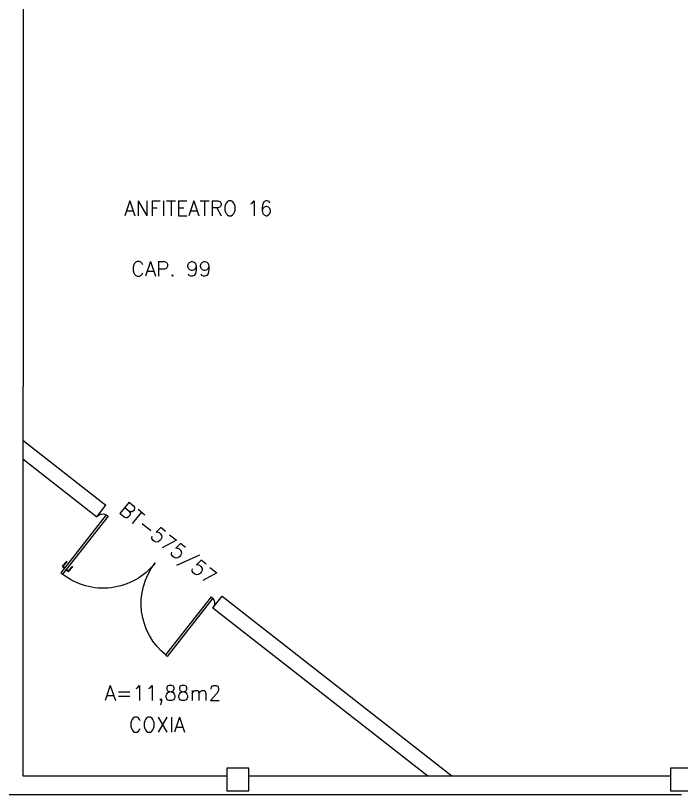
# Model space of a CAD drawing. Header units: millimetres. Extents: x 2552 to 3104, y 1319 to 1450.
# Drawn here: x 2660.36 to 2669.37, y 1389.16 to 1399.7 of the extents above; entities that cross this region are included whole.
import ezdxf

# ---------------------------------------------------------------- set-up
doc = ezdxf.new("R2010")
doc.units = ezdxf.units.MM
for name, color, linetype in [('ALV', 2, 'Continuous'), ('AREA', 2, 'Continuous'), ('ESTR', 3, 'Continuous'), ('PORTA', 2, 'Continuous'), ('TEXTO', 2, 'Continuous'), ('TEXTO-ENDEREÇO', 2, 'Continuous')]:
    doc.layers.add(name, color=color, linetype=linetype)
doc.styles.add('UNB-100', font='simplex.shx', dxfattribs={"height": 0.2})
doc.styles.add('UNB-100-1', font='simplex.shx', dxfattribs={"height": 0.2})

# ---------------------------------------------------------------- blocks, each defined once
blk = doc.blocks.new('PTDP-TTN')
for p, q in [((0.084, 0.9), (0.115, 0.9)), ((0.084, -0.1), (0.084, 0.9)), ((0.114, -0.1), (0.114, 0.9)), ((1.884, 0.9), (1.914, 0.9)), ((1.884, -0.1), (1.884, 0.9)), ((1.914, -0.1), (1.914, 0.9)), ((0.084, -0.1), (0.115, -0.1)), ((1.885, -0.101), (1.915, -0.101))]:
    blk.add_line(p, q)
for centre, radius, start, end in [((0.114, 0.006), 0.892, 0, 90), ((1.899, 0.006), 0.892, 90, 180), ((0.098, 0), 0.098, 180, 270), ((1.896, -0.001), 0.0991, 271.7192, 0)]:
    blk.add_arc(centre, radius, start, end)

msp = doc.modelspace()

# ---------------------------------------------------------------- linework, layer by layer
at = {"layer": 'ALV'}
for p, q in [((2660.466, 1404.514), (2660.459, 1389.413)), ((2660.462, 1393.959), (2661.585, 1393.078)), ((2660.462, 1393.705), (2661.462, 1392.921)), ((2661.462, 1392.921), (2661.585, 1393.078)), ((2663.032, 1391.69), (2663.156, 1391.848)), ((2663.156, 1391.848), (2666.262, 1389.413)), ((2663.032, 1391.69), (2665.938, 1389.413)), ((2660.459, 1389.413), (2663.219, 1389.413)), ((2663.519, 1389.413), (2669.219, 1389.413)), ((2656.261, 1389.163), (2669.367, 1389.163))]:
    msp.add_line(p, q, dxfattribs=at)
at = {"layer": 'ESTR'}
for points in [[(2663.519, 1389.212), (2663.519, 1389.518), (2663.219, 1389.518), (2663.219, 1389.212), (2663.518, 1389.212)], [(2669.519, 1389.212), (2669.519, 1389.518), (2669.219, 1389.518), (2669.219, 1389.212), (2669.518, 1389.212)]]:
    msp.add_lwpolyline(points, dxfattribs=at)
at = {"layer": 'PORTA'}
for p, q in [((2660.993, 1392.251), (2661.053, 1392.317)), ((2661.007, 1392.251), (2661.061, 1392.311)), ((2661.061, 1392.311), (2661.053, 1392.317)), ((2660.993, 1392.251), (2661.023, 1392.224)), ((2661.007, 1392.251), (2661.029, 1392.231)), ((2661.075, 1392.177), (2661.045, 1392.204)), ((2661.074, 1392.191), (2661.052, 1392.211)), ((2661.074, 1392.191), (2661.128, 1392.25)), ((2661.075, 1392.177), (2661.135, 1392.244)), ((2661.128, 1392.25), (2661.135, 1392.244))]:
    msp.add_line(p, q, dxfattribs=at)

# ---------------------------------------------------------------- block references
at = {"layer": 'PORTA', "xscale": -1, "rotation": 141.9162603993694}
msp.add_blockref('PTDP-TTN', (2661.462, 1392.921), dxfattribs=at)

# ---------------------------------------------------------------- texts
at = {"layer": 'AREA', "style": 'UNB-100'}
msp.add_text('A=11,88m2', height=0.2, rotation=360, dxfattribs=at).set_placement((2661.566, 1390.436))
at = {"layer": 'TEXTO', "style": 'UNB-100'}
for s, p in [('ANFITEATRO 16', (2661.831, 1396.995)), ('CAP. 99', (2661.929, 1396.176)), ('COXIA', (2661.895, 1390.008))]:
    msp.add_text(s, height=0.2, rotation=360, dxfattribs=at).set_placement(p)
at = {"layer": 'TEXTO-ENDEREÇO', "style": 'UNB-100-1'}
msp.add_text('BT-575/57', height=0.2, rotation=321.0774, dxfattribs=at).set_placement((2661.746, 1392.985))

doc.saveas('drawing.dxf')
